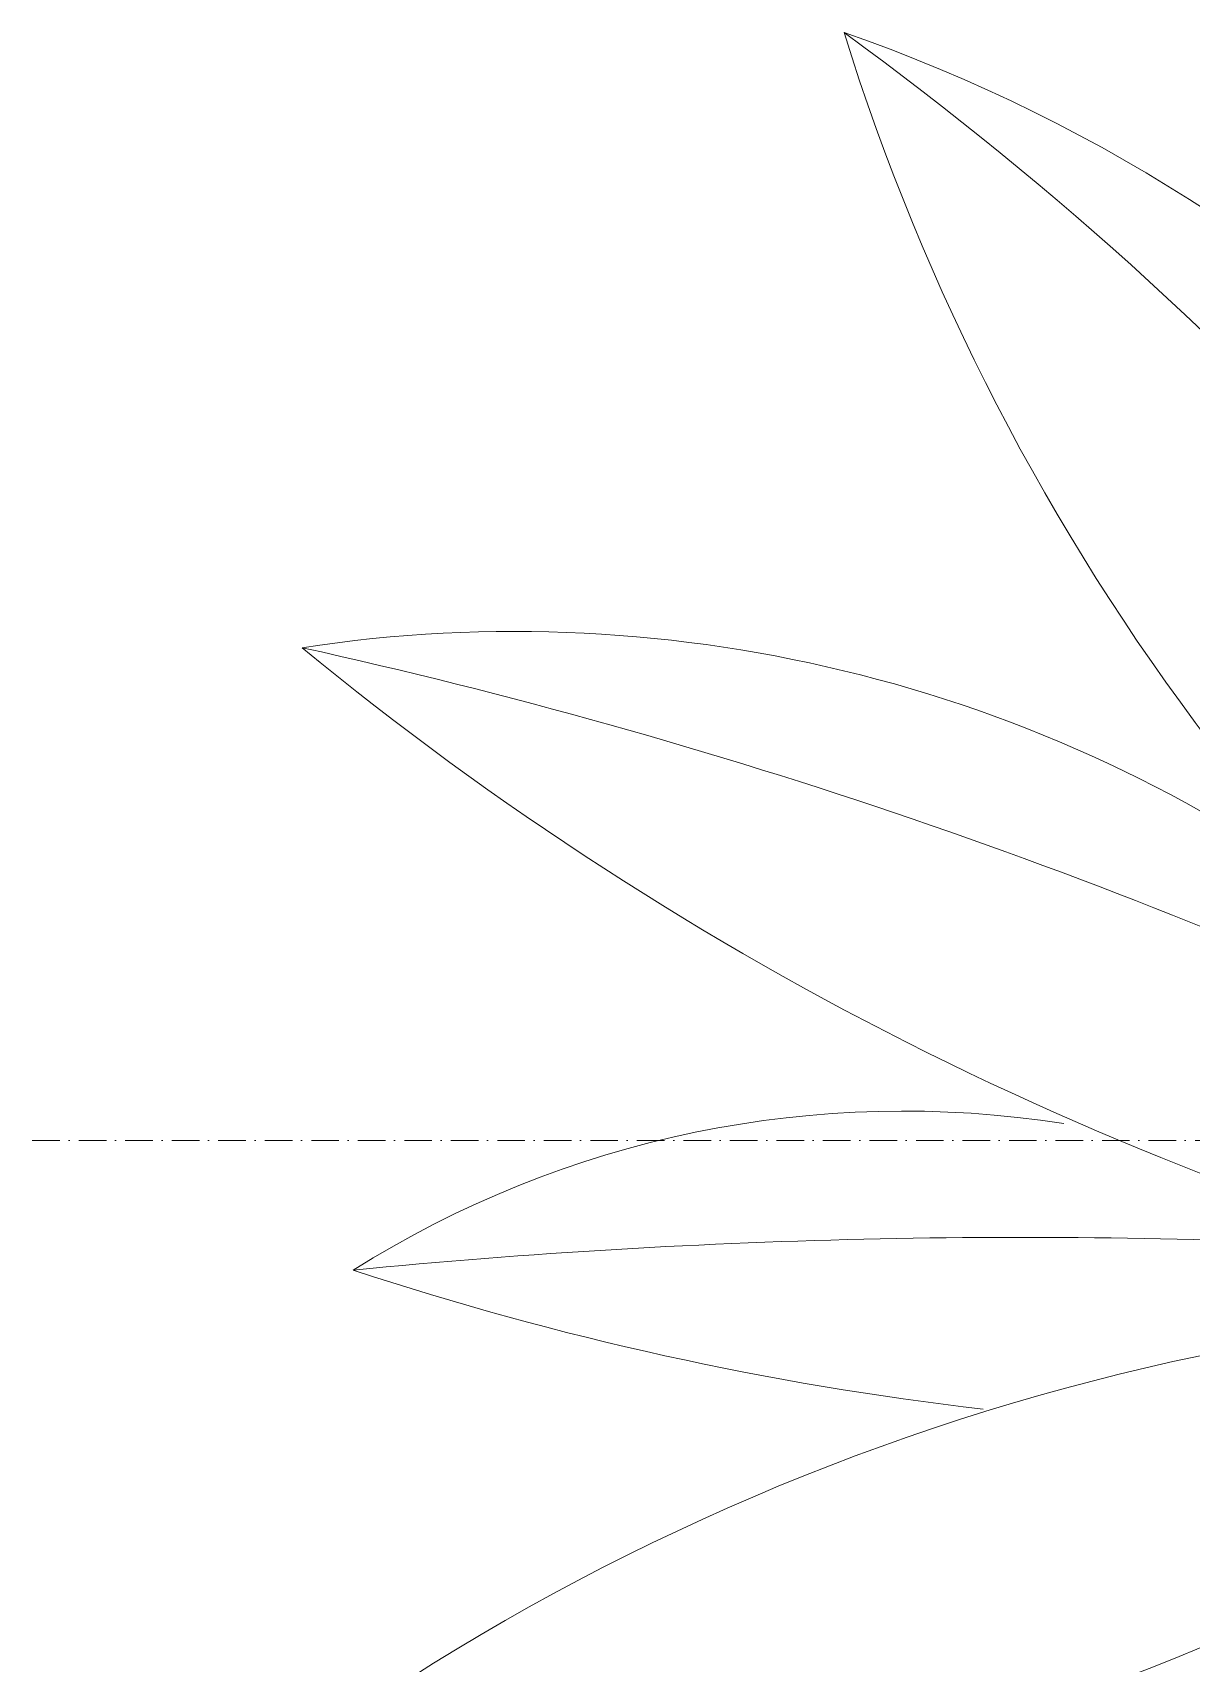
# Model space of a CAD drawing. Header units: millimetres. Extents: x 46404 to 154333, y -1327 to 55734.
# Drawn here: x 60171.2 to 60371.5, y 50645.4 to 50927.1 of the extents above; entities that cross this region are included whole.
import ezdxf

# ---------------------------------------------------------------- set-up
doc = ezdxf.new("R2010")
doc.units = ezdxf.units.MM
doc.linetypes.add('Dash Dot 3_16_', pattern=[7.9375, 4.7625, -1.5875, 0, -1.5875])
for name, color, linetype, lineweight in [('G-ANNO-SYMB-1', 111, 'Dash Dot 3_16_', 18), ('G-IMPT-2', 8, 'Continuous', 18), ('L-PLNT', 71, 'Continuous', 18)]:
    doc.layers.add(name, color=color, linetype=linetype, lineweight=lineweight)

# ---------------------------------------------------------------- blocks, each defined once
blk = doc.blocks.new('CAY DUA VAN PHAT - CAY DUA VAN PHAT_dwg-2253781-TKCS_RAMP NKT 1 - MẶT BẰNG')
at = {"layer": 'G-IMPT-2'}
for centre, radius, start, end in [((1505.19, 811.21), 822.27, 139.40241, 182.22196), ((-165.56, 1381.78), 1047, 324.19163, 358.05796), ((110.73, 1269.47), 773.93, 319.72962, 5.69701), ((934.45, 1217.21), 484.17, 171.2807, 217.3319), ((2363.89, 1712.04), 1954, 192.45532, 205.30666), ((-423.23, 568.12), 1137.9, 13.43357, 39.4147), ((972.53, 1082.77), 356.56, 147.7766, 188.9369), ((3037.68, 1041.3), 2378.09, 174.41125, 183.20325), ((-370.24, 928.87), 1096.5, 6.61656, 18.28498), ((-62.11, 1592.19), 1116.77, 320.68015, 339.59855), ((5.95, 342.33), 797.16, 32.80883, 72.67027), ((1228.07, 1817.95), 1216.67, 215.97087, 241.57597), ((779.81, 1288.74), 567.56, 199.0692, 255.8486)]:
    blk.add_arc(centre, radius, start, end, dxfattribs=at)
blk = doc.blocks.new('CAY DUA VAN PHAT - CAY DUA VAN PHAT_dwg-V4-TKCS_RAMP NKT 1 - MẶT BẰNG')
at = {"layer": 'G-IMPT-2'}
for centre, radius, start, end in [((1505.19, 811.21), 822.27, 139.40241, 182.22196), ((-165.56, 1381.78), 1047, 324.19163, 358.05796), ((110.73, 1269.47), 773.93, 319.72962, 5.69701), ((934.45, 1217.21), 484.17, 171.2807, 217.3319), ((2363.89, 1712.04), 1954, 192.45532, 205.30666), ((-423.23, 568.12), 1137.9, 13.43357, 39.4147), ((972.53, 1082.77), 356.56, 147.7766, 188.9369), ((3037.68, 1041.3), 2378.09, 174.41125, 183.20325), ((-370.24, 928.87), 1096.5, 6.61656, 18.28498), ((-62.11, 1592.19), 1116.77, 320.68015, 339.59855), ((5.95, 342.33), 797.16, 32.80883, 72.67027), ((1228.07, 1817.95), 1216.67, 215.97087, 241.57597), ((779.81, 1288.74), 567.56, 199.0692, 255.8486)]:
    blk.add_arc(centre, radius, start, end, dxfattribs=at)
blk = doc.blocks.new('CAY DUA VAN PHAT - CAY DUA VAN PHAT-V5-TKCS_RAMP NKT 1 - MẶT BẰNG')
at = {"extrusion": (0, 0, -1), "xscale": 0.5, "yscale": 0.5, "zscale": -0.5, "rotation": 180}
for name in ['CAY DUA VAN PHAT - CAY DUA VAN PHAT_dwg-2253781-TKCS_RAMP NKT 1 - MẶT BẰNG', 'CAY DUA VAN PHAT - CAY DUA VAN PHAT_dwg-V4-TKCS_RAMP NKT 1 - MẶT BẰNG']:
    blk.add_blockref(name, (151.82, 370.52), dxfattribs=at)

msp = doc.modelspace()

# ---------------------------------------------------------------- linework, layer by layer
at = {"layer": 'G-ANNO-SYMB-1'}
msp.add_line((46523.48, 50735.67), (62427.5, 50735.67), dxfattribs=at)

# ---------------------------------------------------------------- block references
at = {"layer": 'L-PLNT', "rotation": 270.0000000000003}
msp.add_blockref('CAY DUA VAN PHAT - CAY DUA VAN PHAT-V5-TKCS_RAMP NKT 1 - MẶT BẰNG', (60492.56, 50896.94), dxfattribs=at)

doc.saveas('drawing.dxf')
